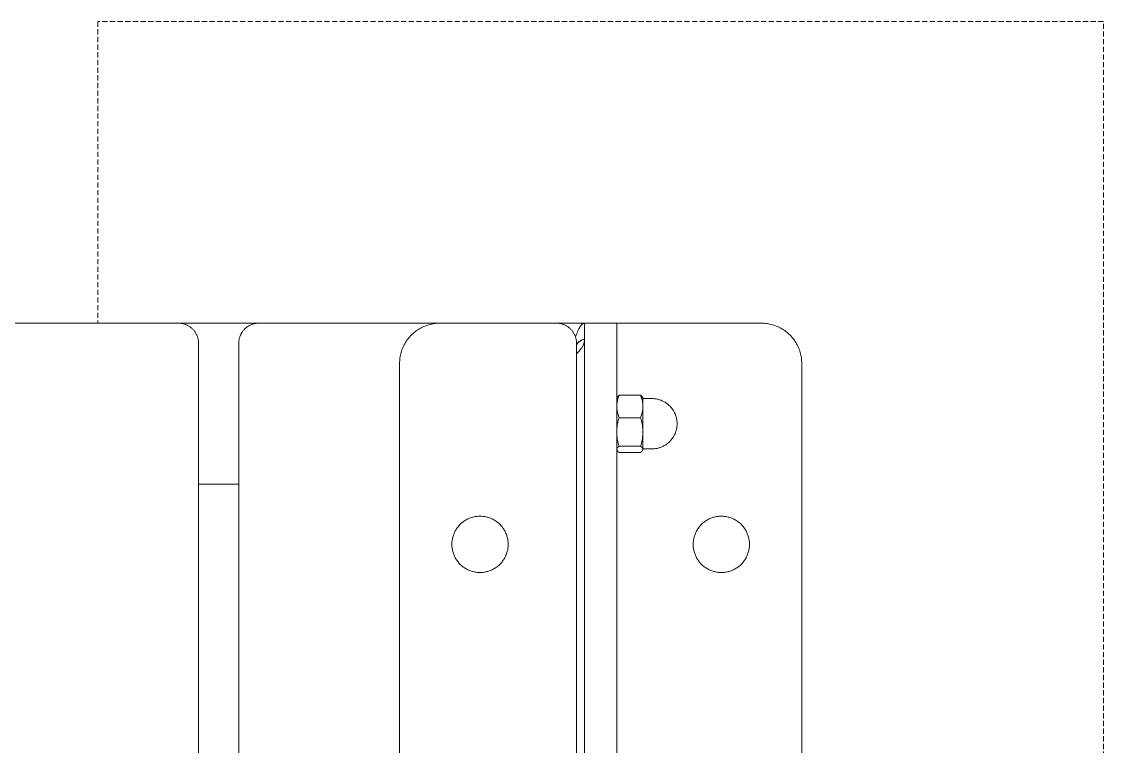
# Model space of a CAD drawing. Header units: millimetres. Extents: x -152 to 4236, y -557 to 2576.
# Drawn here: x 1801.3 to 2070.3, y 1186.8 to 1367 of the extents above; entities that cross this region are included whole.
import ezdxf

# ---------------------------------------------------------------- set-up
doc = ezdxf.new("R2010")
doc.units = ezdxf.units.MM
doc.linetypes.add('HIDDEN', pattern=[1.905, 1.27, -0.635])
doc.layers.add('ZANO_R', color=7, linetype='Continuous', lineweight=0)
doc.layers.add('ZANO_R_przerywana', color=7, linetype='HIDDEN', lineweight=0)

msp = doc.modelspace()

# ---------------------------------------------------------------- linework, layer by layer
at = {"layer": 'ZANO_R'}
for p, q in [((1766.3, 1291.99), (1840.3, 1291.99)), ((1840.48, 1291.99), (1840.3, 1291.99)), ((1860.19, 1291.99), (1840.42, 1291.99)), ((1840.65, 1291.98), (1840.48, 1291.99)), ((1840.82, 1291.97), (1840.65, 1291.98)), ((1840.99, 1291.95), (1840.82, 1291.97)), ((1841.15, 1291.92), (1840.99, 1291.95)), ((1841.32, 1291.89), (1841.15, 1291.92)), ((1841.49, 1291.85), (1841.32, 1291.89)), ((1841.65, 1291.81), (1841.49, 1291.85)), ((1841.82, 1291.76), (1841.65, 1291.81)), ((1841.98, 1291.7), (1841.82, 1291.76)), ((1842.14, 1291.64), (1841.98, 1291.7)), ((1842.3, 1291.58), (1842.14, 1291.64)), ((1842.45, 1291.51), (1842.3, 1291.58)), ((1842.6, 1291.43), (1842.45, 1291.51)), ((1842.75, 1291.35), (1842.6, 1291.43)), ((1842.9, 1291.26), (1842.75, 1291.35)), ((1843.05, 1291.17), (1842.9, 1291.26)), ((1843.19, 1291.08), (1843.05, 1291.17)), ((1857.42, 1291.08), (1857.56, 1291.17)), ((1857.56, 1291.17), (1857.71, 1291.26)), ((1857.71, 1291.26), (1857.85, 1291.35)), ((1857.85, 1291.35), (1858, 1291.43)), ((1858, 1291.43), (1858.16, 1291.51)), ((1858.16, 1291.51), (1858.31, 1291.58)), ((1858.31, 1291.58), (1858.47, 1291.64)), ((1858.47, 1291.64), (1858.63, 1291.7)), ((1858.63, 1291.7), (1858.79, 1291.76)), ((1858.79, 1291.76), (1858.96, 1291.81)), ((1858.96, 1291.81), (1859.12, 1291.85)), ((1859.12, 1291.85), (1859.29, 1291.89)), ((1859.29, 1291.89), (1859.45, 1291.92)), ((1859.45, 1291.92), (1859.62, 1291.95)), ((1859.62, 1291.95), (1859.79, 1291.97)), ((1859.79, 1291.97), (1859.96, 1291.98)), ((1859.96, 1291.98), (1860.13, 1291.99)), ((1860.13, 1291.99), (1860.3, 1291.99)), ((1860.3, 1291.99), (1934.3, 1291.99)), ((1901.01, 1291.02), (1901.32, 1291.16)), ((1901.32, 1291.16), (1901.64, 1291.29)), ((1901.64, 1291.29), (1901.96, 1291.41)), ((1901.96, 1291.41), (1902.28, 1291.52)), ((1902.28, 1291.52), (1902.61, 1291.62)), ((1902.61, 1291.62), (1902.94, 1291.71)), ((1902.94, 1291.71), (1903.27, 1291.78)), ((1903.27, 1291.78), (1903.61, 1291.85)), ((1903.61, 1291.85), (1903.94, 1291.9)), ((1903.94, 1291.9), (1904.28, 1291.94)), ((1904.28, 1291.94), (1904.62, 1291.97)), ((1904.62, 1291.97), (1904.96, 1291.99)), ((1904.96, 1291.99), (1905.3, 1291.99)), ((1934.48, 1291.99), (1934.3, 1291.99)), ((1941.3, 1291.99), (1934.42, 1291.99)), ((1934.65, 1291.98), (1934.48, 1291.99)), ((1934.82, 1291.97), (1934.65, 1291.98)), ((1934.99, 1291.95), (1934.82, 1291.97)), ((1935.15, 1291.92), (1934.99, 1291.95)), ((1935.32, 1291.89), (1935.15, 1291.92)), ((1935.49, 1291.85), (1935.32, 1291.89)), ((1935.65, 1291.81), (1935.49, 1291.85)), ((1935.82, 1291.76), (1935.65, 1291.81)), ((1935.98, 1291.7), (1935.82, 1291.76)), ((1936.14, 1291.64), (1935.98, 1291.7)), ((1936.3, 1291.58), (1936.14, 1291.64)), ((1936.45, 1291.51), (1936.3, 1291.58)), ((1936.6, 1291.43), (1936.45, 1291.51)), ((1936.75, 1291.35), (1936.6, 1291.43)), ((1936.9, 1291.26), (1936.75, 1291.35)), ((1937.05, 1291.17), (1936.9, 1291.26)), ((1937.19, 1291.08), (1937.05, 1291.17)), ((1940.15, 1291.05), (1940.22, 1291.16)), ((1940.22, 1291.16), (1940.29, 1291.26)), ((1940.29, 1291.26), (1940.35, 1291.35)), ((1940.35, 1291.35), (1940.42, 1291.44)), ((1940.42, 1291.44), (1940.46, 1291.48)), ((1940.46, 1291.48), (1940.49, 1291.52)), ((1940.49, 1291.52), (1940.53, 1291.56)), ((1940.53, 1291.56), (1940.56, 1291.59)), ((1940.56, 1291.59), (1940.59, 1291.63)), ((1940.59, 1291.63), (1940.62, 1291.66)), ((1940.62, 1291.66), (1940.66, 1291.69)), ((1940.66, 1291.69), (1940.69, 1291.72)), ((1940.69, 1291.72), (1940.73, 1291.75)), ((1940.73, 1291.75), (1940.76, 1291.78)), ((1940.76, 1291.78), (1940.8, 1291.81)), ((1940.8, 1291.81), (1940.83, 1291.83)), ((1940.83, 1291.83), (1940.86, 1291.85)), ((1940.86, 1291.85), (1940.89, 1291.87)), ((1940.89, 1291.87), (1940.91, 1291.88)), ((1940.91, 1291.88), (1940.93, 1291.89)), ((1940.93, 1291.89), (1940.95, 1291.9)), ((1940.95, 1291.9), (1940.96, 1291.91)), ((1940.96, 1291.91), (1940.98, 1291.92)), ((1940.98, 1291.92), (1941, 1291.92)), ((1941, 1291.92), (1941.02, 1291.93)), ((1941.02, 1291.93), (1941.03, 1291.94)), ((1941.03, 1291.94), (1941.05, 1291.95)), ((1941.05, 1291.95), (1941.07, 1291.95)), ((1941.07, 1291.95), (1941.08, 1291.96)), ((1941.08, 1291.96), (1941.1, 1291.96)), ((1941.1, 1291.96), (1941.12, 1291.97)), ((1941.12, 1291.97), (1941.13, 1291.97)), ((1941.13, 1291.97), (1941.15, 1291.97)), ((1941.15, 1291.97), (1941.17, 1291.98)), ((1941.17, 1291.98), (1941.18, 1291.98)), ((1941.18, 1291.98), (1941.2, 1291.98)), ((1941.2, 1291.98), (1941.22, 1291.99)), ((1941.22, 1291.99), (1941.24, 1291.99)), ((1941.24, 1291.99), (1941.25, 1291.99)), ((1941.25, 1291.99), (1941.27, 1291.99)), ((1941.27, 1291.99), (1941.29, 1291.99)), ((1941.29, 1291.99), (1941.3, 1291.99)), ((1949.3, 1291.99), (1941.3, 1291.99)), ((1941.3, 1291.71), (1941.3, 1291.99)), ((1941.3, 1291.71), (1941.3, 1281.99)), ((1949.3, 1291.99), (1949.3, 1281.99)), ((1985.3, 1291.99), (1949.3, 1291.99)), ((1985.3, 1291.99), (1985.65, 1291.99)), ((1985.65, 1291.99), (1985.99, 1291.97)), ((1985.99, 1291.97), (1986.33, 1291.94)), ((1986.33, 1291.94), (1986.67, 1291.9)), ((1986.67, 1291.9), (1987, 1291.85)), ((1987, 1291.85), (1987.34, 1291.78)), ((1987.34, 1291.78), (1987.67, 1291.71)), ((1987.67, 1291.71), (1988, 1291.62)), ((1988, 1291.62), (1988.33, 1291.52)), ((1988.33, 1291.52), (1988.65, 1291.41)), ((1988.65, 1291.41), (1988.97, 1291.29)), ((1988.97, 1291.29), (1989.29, 1291.16)), ((1989.29, 1291.16), (1989.6, 1291.02)), ((1843.33, 1290.98), (1843.19, 1291.08)), ((1843.46, 1290.87), (1843.33, 1290.98)), ((1843.59, 1290.76), (1843.46, 1290.87)), ((1843.72, 1290.65), (1843.59, 1290.76)), ((1843.84, 1290.53), (1843.72, 1290.65)), ((1843.96, 1290.4), (1843.84, 1290.53)), ((1844.07, 1290.28), (1843.96, 1290.4)), ((1844.18, 1290.15), (1844.07, 1290.28)), ((1844.29, 1290.01), (1844.18, 1290.15)), ((1844.39, 1289.88), (1844.29, 1290.01)), ((1844.49, 1289.73), (1844.39, 1289.88)), ((1844.58, 1289.59), (1844.49, 1289.73)), ((1844.66, 1289.44), (1844.58, 1289.59)), ((1844.74, 1289.29), (1844.66, 1289.44)), ((1844.82, 1289.14), (1844.74, 1289.29)), ((1844.89, 1288.98), (1844.82, 1289.14)), ((1844.96, 1288.83), (1844.89, 1288.98)), ((1845.02, 1288.67), (1844.96, 1288.83)), ((1845.07, 1288.5), (1845.02, 1288.67)), ((1845.12, 1288.34), (1845.07, 1288.5)), ((1855.49, 1288.34), (1855.54, 1288.5)), ((1855.54, 1288.5), (1855.59, 1288.67)), ((1855.59, 1288.67), (1855.65, 1288.83)), ((1855.65, 1288.83), (1855.72, 1288.98)), ((1855.72, 1288.98), (1855.79, 1289.14)), ((1855.79, 1289.14), (1855.86, 1289.29)), ((1855.86, 1289.29), (1855.95, 1289.44)), ((1855.95, 1289.44), (1856.03, 1289.59)), ((1856.03, 1289.59), (1856.12, 1289.73)), ((1856.12, 1289.73), (1856.22, 1289.88)), ((1856.22, 1289.88), (1856.32, 1290.01)), ((1856.32, 1290.01), (1856.43, 1290.15)), ((1856.43, 1290.15), (1856.54, 1290.28)), ((1856.54, 1290.28), (1856.65, 1290.4)), ((1856.65, 1290.4), (1856.77, 1290.53)), ((1856.77, 1290.53), (1856.89, 1290.65)), ((1856.89, 1290.65), (1857.02, 1290.76)), ((1857.02, 1290.76), (1857.15, 1290.87)), ((1857.15, 1290.87), (1857.28, 1290.98)), ((1857.28, 1290.98), (1857.42, 1291.08)), ((1897.55, 1288.3), (1897.77, 1288.56)), ((1897.77, 1288.56), (1898, 1288.82)), ((1898, 1288.82), (1898.23, 1289.06)), ((1898.23, 1289.06), (1898.48, 1289.3)), ((1898.48, 1289.3), (1898.73, 1289.53)), ((1898.73, 1289.53), (1898.99, 1289.75)), ((1898.99, 1289.75), (1899.26, 1289.96)), ((1899.26, 1289.96), (1899.54, 1290.16)), ((1899.54, 1290.16), (1899.82, 1290.35)), ((1899.82, 1290.35), (1900.11, 1290.54)), ((1900.11, 1290.54), (1900.4, 1290.71)), ((1900.4, 1290.71), (1900.7, 1290.87)), ((1900.7, 1290.87), (1901.01, 1291.02)), ((1937.33, 1290.98), (1937.19, 1291.08)), ((1937.46, 1290.87), (1937.33, 1290.98)), ((1937.59, 1290.76), (1937.46, 1290.87)), ((1937.72, 1290.65), (1937.59, 1290.76)), ((1937.84, 1290.53), (1937.72, 1290.65)), ((1937.96, 1290.4), (1937.84, 1290.53)), ((1938.07, 1290.28), (1937.96, 1290.4)), ((1938.18, 1290.15), (1938.07, 1290.28)), ((1938.29, 1290.01), (1938.18, 1290.15)), ((1938.39, 1289.88), (1938.29, 1290.01)), ((1938.49, 1289.73), (1938.39, 1289.88)), ((1938.58, 1289.59), (1938.49, 1289.73)), ((1938.66, 1289.44), (1938.58, 1289.59)), ((1938.74, 1289.29), (1938.66, 1289.44)), ((1938.82, 1289.14), (1938.74, 1289.29)), ((1938.89, 1288.98), (1938.82, 1289.14)), ((1938.96, 1288.83), (1938.89, 1288.98)), ((1939.02, 1288.67), (1938.96, 1288.83)), ((1939.07, 1288.5), (1939.02, 1288.67)), ((1939.04, 1288.59), (1939.2, 1289.01)), ((1939.12, 1288.34), (1939.07, 1288.5)), ((1939.2, 1289.01), (1939.37, 1289.44)), ((1939.37, 1289.44), (1939.51, 1289.78)), ((1939.51, 1289.78), (1939.66, 1290.12)), ((1939.66, 1290.12), (1939.8, 1290.42)), ((1939.8, 1290.42), (1939.88, 1290.57)), ((1939.88, 1290.57), (1939.95, 1290.71)), ((1939.95, 1290.71), (1940.02, 1290.83)), ((1940.02, 1290.83), (1940.08, 1290.94)), ((1940.08, 1290.94), (1940.15, 1291.05)), ((1989.6, 1291.02), (1989.91, 1290.87)), ((1989.91, 1290.87), (1990.21, 1290.71)), ((1990.21, 1290.71), (1990.5, 1290.54)), ((1990.5, 1290.54), (1990.79, 1290.35)), ((1990.79, 1290.35), (1991.07, 1290.16)), ((1991.07, 1290.16), (1991.35, 1289.96)), ((1991.35, 1289.96), (1991.62, 1289.75)), ((1991.62, 1289.75), (1991.88, 1289.53)), ((1991.88, 1289.53), (1992.13, 1289.3)), ((1992.13, 1289.3), (1992.38, 1289.06)), ((1992.38, 1289.06), (1992.61, 1288.82)), ((1992.61, 1288.82), (1992.84, 1288.56)), ((1992.84, 1288.56), (1993.06, 1288.3)), ((1845.16, 1288.18), (1845.12, 1288.34)), ((1845.2, 1288.01), (1845.16, 1288.18)), ((1845.23, 1287.84), (1845.2, 1288.01)), ((1845.26, 1287.67), (1845.23, 1287.84)), ((1845.28, 1287.5), (1845.26, 1287.67)), ((1845.29, 1287.33), (1845.28, 1287.5)), ((1845.3, 1287.16), (1845.29, 1287.33)), ((1845.3, 1286.99), (1845.3, 1287.16)), ((1845.3, 1286.99), (1845.3, 846.99)), ((1855.3, 1286.99), (1855.31, 1287.16)), ((1855.3, 846.99), (1855.3, 1286.99)), ((1855.31, 1287.16), (1855.32, 1287.33)), ((1855.32, 1287.33), (1855.33, 1287.5)), ((1855.33, 1287.5), (1855.35, 1287.67)), ((1855.35, 1287.67), (1855.38, 1287.84)), ((1855.38, 1287.84), (1855.41, 1288.01)), ((1855.41, 1288.01), (1855.45, 1288.18)), ((1855.45, 1288.18), (1855.49, 1288.34)), ((1896, 1285.66), (1896.13, 1285.98)), ((1896.13, 1285.98), (1896.27, 1286.29)), ((1896.27, 1286.29), (1896.43, 1286.59)), ((1896.43, 1286.59), (1896.59, 1286.89)), ((1896.59, 1286.89), (1896.76, 1287.19)), ((1896.76, 1287.19), (1896.94, 1287.48)), ((1896.94, 1287.48), (1897.13, 1287.76)), ((1897.13, 1287.76), (1897.34, 1288.03)), ((1897.34, 1288.03), (1897.55, 1288.3)), ((1939.16, 1288.18), (1939.12, 1288.34)), ((1939.2, 1288.01), (1939.16, 1288.18)), ((1939.23, 1287.84), (1939.2, 1288.01)), ((1939.26, 1287.67), (1939.23, 1287.84)), ((1939.28, 1287.5), (1939.26, 1287.67)), ((1939.29, 1287.33), (1939.28, 1287.5)), ((1939.3, 1287.16), (1939.29, 1287.33)), ((1939.3, 1286.99), (1939.3, 1287.16)), ((1939.3, 1286.99), (1939.3, 846.99)), ((1939.36, 1286.79), (1939.3, 1286.71)), ((1939.42, 1286.87), (1939.36, 1286.79)), ((1939.49, 1286.95), (1939.42, 1286.87)), ((1939.55, 1287.03), (1939.49, 1286.95)), ((1939.62, 1287.11), (1939.55, 1287.03)), ((1939.69, 1287.18), (1939.62, 1287.11)), ((1939.77, 1287.25), (1939.69, 1287.18)), ((1939.84, 1287.32), (1939.77, 1287.25)), ((1939.92, 1287.38), (1939.84, 1287.32)), ((1940, 1287.44), (1939.92, 1287.38)), ((1940.08, 1287.5), (1940, 1287.44)), ((1940.17, 1287.56), (1940.08, 1287.5)), ((1940.26, 1287.61), (1940.17, 1287.56)), ((1940.34, 1287.66), (1940.26, 1287.61)), ((1940.43, 1287.71), (1940.34, 1287.66)), ((1940.53, 1287.76), (1940.43, 1287.71)), ((1940.6, 1285.88), (1940.5, 1285.75)), ((1940.62, 1287.8), (1940.53, 1287.76)), ((1940.68, 1286.02), (1940.6, 1285.88)), ((1940.71, 1287.84), (1940.62, 1287.8)), ((1940.77, 1286.16), (1940.68, 1286.02)), ((1940.81, 1287.87), (1940.71, 1287.84)), ((1940.84, 1286.3), (1940.77, 1286.16)), ((1940.91, 1287.9), (1940.81, 1287.87)), ((1940.92, 1286.44), (1940.84, 1286.3)), ((1941.01, 1287.93), (1940.91, 1287.9)), ((1940.98, 1286.59), (1940.92, 1286.44)), ((1941.05, 1286.74), (1940.98, 1286.59)), ((1941.1, 1287.95), (1941.01, 1287.93)), ((1941.11, 1286.89), (1941.05, 1286.74)), ((1941.2, 1287.97), (1941.1, 1287.95)), ((1941.16, 1287.04), (1941.11, 1286.89)), ((1941.19, 1287.14), (1941.16, 1287.04)), ((1941.21, 1287.23), (1941.19, 1287.14)), ((1941.3, 1287.99), (1941.2, 1287.97)), ((1941.23, 1287.33), (1941.21, 1287.23)), ((1941.25, 1287.42), (1941.23, 1287.33)), ((1941.27, 1287.52), (1941.25, 1287.42)), ((1941.28, 1287.61), (1941.27, 1287.52)), ((1941.29, 1287.71), (1941.28, 1287.61)), ((1941.3, 1287.8), (1941.29, 1287.71)), ((1941.3, 1287.99), (1941.3, 1287.9)), ((1941.3, 1287.9), (1941.3, 1287.8)), ((1993.06, 1288.3), (1993.27, 1288.03)), ((1993.27, 1288.03), (1993.47, 1287.76)), ((1993.47, 1287.76), (1993.67, 1287.48)), ((1993.67, 1287.48), (1993.85, 1287.19)), ((1993.85, 1287.19), (1994.02, 1286.89)), ((1994.02, 1286.89), (1994.18, 1286.59)), ((1994.18, 1286.59), (1994.34, 1286.29)), ((1994.34, 1286.29), (1994.48, 1285.98)), ((1994.48, 1285.98), (1994.61, 1285.66)), ((1895.36, 1283.01), (1895.4, 1283.35)), ((1895.4, 1283.35), (1895.45, 1283.69)), ((1895.45, 1283.69), (1895.51, 1284.03)), ((1895.51, 1284.03), (1895.59, 1284.36)), ((1895.59, 1284.36), (1895.68, 1284.69)), ((1895.68, 1284.69), (1895.77, 1285.02)), ((1895.77, 1285.02), (1895.88, 1285.34)), ((1895.88, 1285.34), (1896, 1285.66)), ((1939.55, 1284.64), (1939.3, 1284.4)), ((1939.79, 1284.89), (1939.55, 1284.64)), ((1940.02, 1285.14), (1939.79, 1284.89)), ((1940.16, 1285.3), (1940.02, 1285.14)), ((1940.28, 1285.46), (1940.16, 1285.3)), ((1940.41, 1285.62), (1940.28, 1285.46)), ((1940.5, 1285.75), (1940.41, 1285.62)), ((1994.61, 1285.66), (1994.73, 1285.34)), ((1994.73, 1285.34), (1994.84, 1285.02)), ((1994.84, 1285.02), (1994.93, 1284.69)), ((1994.93, 1284.69), (1995.02, 1284.36)), ((1995.02, 1284.36), (1995.1, 1284.03)), ((1995.1, 1284.03), (1995.16, 1283.69)), ((1995.16, 1283.69), (1995.21, 1283.35)), ((1995.21, 1283.35), (1995.25, 1283.01)), ((1895.3, 1281.99), (1895.31, 1282.33)), ((1895.3, 1281.99), (1895.3, 851.99)), ((1895.31, 1282.33), (1895.33, 1282.67)), ((1895.33, 1282.67), (1895.36, 1283.01)), ((1941.3, 851.99), (1941.3, 1281.99)), ((1949.3, 1281.99), (1949.3, 851.99)), ((1995.25, 1283.01), (1995.28, 1282.67)), ((1995.28, 1282.67), (1995.3, 1282.33)), ((1995.3, 1282.33), (1995.3, 1281.99)), ((1995.3, 851.99), (1995.3, 1281.99)), ((1949.3, 1273.49), (1949.38, 1273.63)), ((1949.37, 1272.18), (1949.41, 1272.43)), ((1949.38, 1273.63), (1949.88, 1274.11)), ((1949.41, 1272.43), (1949.45, 1272.68)), ((1949.45, 1272.68), (1949.5, 1272.92)), ((1949.5, 1272.92), (1949.57, 1273.16)), ((1949.57, 1273.16), (1949.63, 1273.4)), ((1949.63, 1273.4), (1949.71, 1273.64)), ((1949.71, 1273.64), (1949.79, 1273.88)), ((1949.79, 1273.88), (1949.88, 1274.11)), ((1949.88, 1274.11), (1955.22, 1274.11)), ((1955.22, 1274.11), (1955.32, 1273.87)), ((1955.73, 1273.63), (1955.22, 1274.11)), ((1955.32, 1273.87), (1955.41, 1273.62)), ((1955.41, 1273.62), (1955.49, 1273.37)), ((1955.49, 1273.37), (1955.56, 1273.12)), ((1955.56, 1273.12), (1955.62, 1272.86)), ((1955.62, 1272.86), (1955.67, 1272.61)), ((1955.67, 1272.61), (1955.72, 1272.35)), ((1955.72, 1272.35), (1955.75, 1272.09)), ((1955.73, 1273.63), (1955.8, 1273.49)), ((1955.8, 1271.4), (1955.8, 1273.49)), ((1955.81, 1273.35), (1955.81, 1273.35)), ((1955.81, 1273.35), (1955.81, 1273.35)), ((1955.81, 1273.35), (1955.81, 1273.34)), ((1955.81, 1273.34), (1955.81, 1273.34)), ((1955.81, 1273.34), (1955.81, 1273.33)), ((1955.81, 1273.33), (1955.81, 1273.33)), ((1955.81, 1273.33), (1955.81, 1273.33)), ((1955.81, 1273.33), (1955.81, 1273.32)), ((1955.81, 1273.32), (1955.81, 1273.32)), ((1955.81, 1273.32), (1955.82, 1273.31)), ((1955.82, 1273.31), (1955.82, 1273.31)), ((1955.82, 1273.31), (1955.82, 1273.31)), ((1955.82, 1273.31), (1955.82, 1273.3)), ((1955.82, 1273.3), (1955.82, 1273.3)), ((1955.82, 1273.3), (1955.82, 1273.3)), ((1955.82, 1273.3), (1955.83, 1273.29)), ((1955.83, 1273.29), (1955.83, 1273.29)), ((1955.83, 1273.29), (1955.83, 1273.29)), ((1955.83, 1273.29), (1955.83, 1273.28)), ((1955.83, 1273.28), (1955.84, 1273.28)), ((1955.84, 1273.28), (1955.84, 1273.28)), ((1955.84, 1273.28), (1955.84, 1273.27)), ((1955.84, 1273.27), (1955.85, 1273.27)), ((1955.85, 1273.27), (1955.85, 1273.27)), ((1955.85, 1273.27), (1955.85, 1273.27)), ((1955.85, 1273.27), (1955.86, 1273.26)), ((1955.86, 1273.26), (1955.86, 1273.26)), ((1955.86, 1273.26), (1955.86, 1273.26)), ((1955.86, 1273.26), (1955.87, 1273.26)), ((1955.87, 1273.26), (1955.87, 1273.26)), ((1955.87, 1273.26), (1955.87, 1273.25)), ((1955.87, 1273.25), (1955.88, 1273.25)), ((1955.88, 1273.25), (1955.88, 1273.25)), ((1955.88, 1273.25), (1955.88, 1273.25)), ((1955.88, 1273.25), (1955.89, 1273.25)), ((1955.89, 1273.25), (1955.89, 1273.25)), ((1955.89, 1273.25), (1955.9, 1273.25)), ((1955.9, 1273.25), (1955.9, 1273.24)), ((1955.9, 1273.24), (1955.9, 1273.24)), ((1955.9, 1273.24), (1955.91, 1273.24)), ((1955.91, 1273.24), (1955.91, 1273.24)), ((1955.91, 1273.24), (1955.92, 1273.24)), ((1955.92, 1273.24), (1958.05, 1273.24)), ((1955.92, 1273.24), (1955.92, 1273.24)), ((1955.92, 1273.24), (1955.92, 1273.24)), ((1958.05, 1273.24), (1958.27, 1273.24)), ((1958.27, 1273.24), (1958.48, 1273.23)), ((1958.48, 1273.23), (1958.69, 1273.21)), ((1958.69, 1273.21), (1958.91, 1273.18)), ((1958.91, 1273.18), (1959.12, 1273.15)), ((1959.12, 1273.15), (1959.33, 1273.11)), ((1959.33, 1273.11), (1959.53, 1273.06)), ((1959.53, 1273.06), (1959.74, 1273.01)), ((1959.74, 1273.01), (1959.95, 1272.95)), ((1959.95, 1272.95), (1960.15, 1272.88)), ((1960.15, 1272.88), (1960.35, 1272.81)), ((1960.35, 1272.81), (1960.54, 1272.72)), ((1960.54, 1272.72), (1960.74, 1272.64)), ((1960.74, 1272.64), (1960.93, 1272.54)), ((1960.93, 1272.54), (1961.12, 1272.44)), ((1961.12, 1272.44), (1961.3, 1272.33)), ((1961.3, 1272.33), (1961.48, 1272.22)), ((1949.31, 1271.43), (1949.32, 1271.68)), ((1949.32, 1270.93), (1949.31, 1271.18)), ((1949.32, 1271.68), (1949.34, 1271.93)), ((1949.34, 1270.68), (1949.32, 1270.93)), ((1949.34, 1271.93), (1949.37, 1272.18)), ((1949.37, 1270.43), (1949.34, 1270.68)), ((1949.41, 1270.18), (1949.37, 1270.43)), ((1949.45, 1269.93), (1949.41, 1270.18)), ((1949.5, 1269.69), (1949.45, 1269.93)), ((1949.57, 1269.44), (1949.5, 1269.69)), ((1955.62, 1269.73), (1955.55, 1269.48)), ((1955.67, 1269.99), (1955.62, 1269.73)), ((1955.71, 1270.25), (1955.67, 1269.99)), ((1955.75, 1270.5), (1955.71, 1270.25)), ((1955.75, 1272.09), (1955.78, 1271.83)), ((1955.78, 1270.76), (1955.75, 1270.5)), ((1955.78, 1271.83), (1955.8, 1271.57)), ((1955.79, 1271.02), (1955.78, 1270.76)), ((1955.8, 1271.28), (1955.79, 1271.02)), ((1955.8, 1271.57), (1955.8, 1271.3)), ((1955.8, 1271.28), (1955.8, 1271.3)), ((1955.8, 1265.06), (1955.8, 1271.24)), ((1961.48, 1272.22), (1961.66, 1272.1)), ((1961.66, 1272.1), (1961.83, 1271.97)), ((1961.83, 1271.97), (1962, 1271.84)), ((1962, 1271.84), (1962.16, 1271.7)), ((1962.16, 1271.7), (1962.32, 1271.56)), ((1962.32, 1271.56), (1962.47, 1271.41)), ((1962.47, 1271.41), (1962.62, 1271.26)), ((1962.62, 1271.26), (1962.77, 1271.1)), ((1962.77, 1271.1), (1962.9, 1270.94)), ((1962.9, 1270.94), (1963.03, 1270.77)), ((1963.03, 1270.77), (1963.16, 1270.6)), ((1963.16, 1270.6), (1963.28, 1270.42)), ((1963.28, 1270.42), (1963.39, 1270.24)), ((1963.39, 1270.24), (1963.5, 1270.06)), ((1963.5, 1270.06), (1963.6, 1269.87)), ((1963.6, 1269.87), (1963.7, 1269.68)), ((1963.7, 1269.68), (1963.79, 1269.48)), ((1949.44, 1266.61), (1949.51, 1266.99)), ((1949.51, 1266.99), (1949.58, 1267.37)), ((1949.63, 1269.2), (1949.57, 1269.44)), ((1949.58, 1267.37), (1949.67, 1267.75)), ((1949.71, 1268.96), (1949.63, 1269.2)), ((1949.67, 1267.75), (1949.77, 1268.12)), ((1949.79, 1268.73), (1949.71, 1268.96)), ((1949.77, 1268.12), (1949.88, 1268.49)), ((1949.88, 1268.49), (1949.79, 1268.73)), ((1955.22, 1268.49), (1949.88, 1268.49)), ((1955.32, 1268.74), (1955.22, 1268.49)), ((1955.22, 1268.49), (1955.34, 1268.11)), ((1955.41, 1268.98), (1955.32, 1268.74)), ((1955.34, 1268.11), (1955.44, 1267.72)), ((1955.48, 1269.23), (1955.41, 1268.98)), ((1955.44, 1267.72), (1955.54, 1267.33)), ((1955.55, 1269.48), (1955.48, 1269.23)), ((1955.54, 1267.33), (1955.61, 1266.93)), ((1955.61, 1266.93), (1955.68, 1266.54)), ((1963.79, 1269.48), (1963.87, 1269.28)), ((1963.87, 1269.28), (1963.94, 1269.08)), ((1963.94, 1269.08), (1964.01, 1268.88)), ((1964.01, 1268.88), (1964.07, 1268.68)), ((1964.07, 1268.68), (1964.13, 1268.47)), ((1964.13, 1268.47), (1964.17, 1268.26)), ((1964.17, 1268.26), (1964.21, 1268.05)), ((1964.21, 1268.05), (1964.25, 1267.84)), ((1964.25, 1267.84), (1964.27, 1267.63)), ((1964.27, 1267.63), (1964.29, 1267.42)), ((1964.29, 1267.42), (1964.3, 1267.21)), ((1964.3, 1267.21), (1964.3, 1266.99)), ((1964.3, 1266.99), (1964.3, 1266.78)), ((1949.31, 1265.06), (1949.32, 1265.45)), ((1949.32, 1264.42), (1949.31, 1264.8)), ((1949.32, 1265.45), (1949.35, 1265.83)), ((1949.35, 1264.03), (1949.32, 1264.42)), ((1949.35, 1265.83), (1949.39, 1266.22)), ((1949.39, 1266.22), (1949.44, 1266.61)), ((1955.68, 1266.54), (1955.73, 1266.14)), ((1955.73, 1266.14), (1955.77, 1265.74)), ((1955.77, 1265.74), (1955.79, 1265.34)), ((1955.79, 1264.53), (1955.77, 1264.13)), ((1955.79, 1265.34), (1955.8, 1264.93)), ((1955.8, 1264.93), (1955.79, 1264.53)), ((1955.8, 1260.65), (1955.8, 1264.85)), ((1963.7, 1264.31), (1963.6, 1264.12)), ((1963.79, 1264.5), (1963.7, 1264.31)), ((1963.87, 1264.7), (1963.79, 1264.5)), ((1963.94, 1264.9), (1963.87, 1264.7)), ((1964.01, 1265.1), (1963.94, 1264.9)), ((1964.07, 1265.31), (1964.01, 1265.1)), ((1964.13, 1265.51), (1964.07, 1265.31)), ((1964.17, 1265.72), (1964.13, 1265.51)), ((1964.21, 1265.93), (1964.17, 1265.72)), ((1964.25, 1266.14), (1964.21, 1265.93)), ((1964.27, 1266.35), (1964.25, 1266.14)), ((1964.29, 1266.57), (1964.27, 1266.35)), ((1964.3, 1266.78), (1964.29, 1266.57)), ((1949.39, 1263.64), (1949.35, 1264.03)), ((1949.44, 1263.26), (1949.39, 1263.64)), ((1949.51, 1262.88), (1949.44, 1263.26)), ((1949.58, 1262.5), (1949.51, 1262.88)), ((1949.67, 1262.12), (1949.58, 1262.5)), ((1949.77, 1261.75), (1949.67, 1262.12)), ((1949.88, 1261.37), (1949.77, 1261.75)), ((1955.34, 1261.76), (1955.22, 1261.37)), ((1955.44, 1262.15), (1955.34, 1261.76)), ((1955.54, 1262.54), (1955.44, 1262.15)), ((1955.61, 1262.93), (1955.54, 1262.54)), ((1955.68, 1263.33), (1955.61, 1262.93)), ((1955.73, 1263.73), (1955.68, 1263.33)), ((1955.77, 1264.13), (1955.73, 1263.73)), ((1961.3, 1261.65), (1961.12, 1261.54)), ((1961.48, 1261.77), (1961.3, 1261.65)), ((1961.66, 1261.89), (1961.48, 1261.77)), ((1961.83, 1262.01), (1961.66, 1261.89)), ((1962, 1262.14), (1961.83, 1262.01)), ((1962.16, 1262.28), (1962, 1262.14)), ((1962.32, 1262.42), (1962.16, 1262.28)), ((1962.47, 1262.57), (1962.32, 1262.42)), ((1962.62, 1262.73), (1962.47, 1262.57)), ((1962.77, 1262.88), (1962.62, 1262.73)), ((1962.9, 1263.05), (1962.77, 1262.88)), ((1963.03, 1263.22), (1962.9, 1263.05)), ((1963.16, 1263.39), (1963.03, 1263.22)), ((1963.28, 1263.56), (1963.16, 1263.39)), ((1963.39, 1263.74), (1963.28, 1263.56)), ((1963.5, 1263.93), (1963.39, 1263.74)), ((1963.6, 1264.12), (1963.5, 1263.93)), ((1949.3, 1260.62), (1949.31, 1260.66)), ((1949.31, 1260.59), (1949.3, 1260.62)), ((1949.37, 1260.39), (1949.3, 1260.49)), ((1949.31, 1260.66), (1949.32, 1260.69)), ((1949.32, 1260.55), (1949.31, 1260.59)), ((1949.32, 1260.69), (1949.33, 1260.73)), ((1949.33, 1260.52), (1949.32, 1260.55)), ((1949.33, 1260.73), (1949.34, 1260.76)), ((1949.34, 1260.48), (1949.33, 1260.52)), ((1949.34, 1260.76), (1949.36, 1260.8)), ((1949.36, 1260.45), (1949.34, 1260.48)), ((1949.36, 1260.8), (1949.37, 1260.83)), ((1949.37, 1260.42), (1949.36, 1260.45)), ((1949.37, 1260.83), (1949.38, 1260.87)), ((1949.38, 1260.38), (1949.37, 1260.42)), ((1949.38, 1260.87), (1949.4, 1260.9)), ((1949.4, 1260.35), (1949.38, 1260.38)), ((1949.4, 1260.9), (1949.42, 1260.93)), ((1949.42, 1260.32), (1949.4, 1260.35)), ((1949.42, 1260.93), (1949.43, 1260.96)), ((1949.43, 1260.29), (1949.42, 1260.32)), ((1949.43, 1260.96), (1949.45, 1260.99)), ((1949.45, 1260.25), (1949.43, 1260.29)), ((1949.45, 1260.99), (1949.47, 1261.02)), ((1949.47, 1260.22), (1949.45, 1260.25)), ((1949.47, 1261.02), (1949.5, 1261.05)), ((1949.5, 1260.19), (1949.47, 1260.22)), ((1949.5, 1261.05), (1949.52, 1261.08)), ((1949.52, 1260.17), (1949.5, 1260.19)), ((1949.52, 1261.08), (1949.54, 1261.11)), ((1949.54, 1260.14), (1949.52, 1260.17)), ((1949.54, 1261.11), (1949.57, 1261.14)), ((1949.57, 1260.11), (1949.54, 1260.14)), ((1949.57, 1261.14), (1949.59, 1261.16)), ((1949.59, 1260.08), (1949.57, 1260.11)), ((1949.59, 1261.16), (1949.62, 1261.19)), ((1949.62, 1260.06), (1949.59, 1260.08)), ((1949.62, 1261.19), (1949.64, 1261.21)), ((1949.64, 1260.03), (1949.62, 1260.06)), ((1949.64, 1261.21), (1949.67, 1261.24)), ((1949.67, 1260.01), (1949.64, 1260.03)), ((1949.67, 1261.24), (1949.7, 1261.26)), ((1949.7, 1259.99), (1949.67, 1260.01)), ((1949.7, 1261.26), (1949.73, 1261.28)), ((1949.73, 1259.97), (1949.7, 1259.99)), ((1949.73, 1261.28), (1949.76, 1261.3)), ((1949.76, 1259.94), (1949.73, 1259.97)), ((1949.76, 1261.3), (1949.79, 1261.32)), ((1949.79, 1259.93), (1949.76, 1259.94)), ((1949.79, 1261.32), (1949.82, 1261.34)), ((1949.82, 1259.91), (1949.79, 1259.93)), ((1949.82, 1261.34), (1949.85, 1261.36)), ((1949.85, 1259.89), (1949.82, 1259.91)), ((1949.85, 1261.36), (1949.88, 1261.37)), ((1949.88, 1259.87), (1949.85, 1259.89)), ((1949.88, 1261.37), (1955.22, 1261.37)), ((1949.88, 1259.87), (1955.22, 1259.87)), ((1955.22, 1261.37), (1955.26, 1261.36)), ((1955.26, 1259.89), (1955.22, 1259.87)), ((1955.26, 1261.36), (1955.29, 1261.34)), ((1955.29, 1259.91), (1955.26, 1259.89)), ((1955.29, 1261.34), (1955.32, 1261.32)), ((1955.32, 1259.93), (1955.29, 1259.91)), ((1955.32, 1261.32), (1955.35, 1261.3)), ((1955.35, 1259.94), (1955.32, 1259.93)), ((1955.35, 1261.3), (1955.38, 1261.28)), ((1955.38, 1259.97), (1955.35, 1259.94)), ((1955.38, 1261.28), (1955.41, 1261.26)), ((1955.41, 1259.99), (1955.38, 1259.97)), ((1955.41, 1261.26), (1955.44, 1261.24)), ((1955.44, 1260.01), (1955.41, 1259.99)), ((1955.44, 1261.24), (1955.47, 1261.21)), ((1955.47, 1260.03), (1955.44, 1260.01)), ((1955.47, 1261.21), (1955.49, 1261.19)), ((1955.49, 1260.06), (1955.47, 1260.03)), ((1955.49, 1261.19), (1955.52, 1261.16)), ((1955.52, 1260.08), (1955.49, 1260.06)), ((1955.52, 1261.16), (1955.54, 1261.14)), ((1955.54, 1260.11), (1955.52, 1260.08)), ((1955.54, 1261.14), (1955.57, 1261.11)), ((1955.57, 1260.14), (1955.54, 1260.11)), ((1955.57, 1261.11), (1955.59, 1261.08)), ((1955.59, 1260.17), (1955.57, 1260.14)), ((1955.59, 1261.08), (1955.61, 1261.05)), ((1955.61, 1260.19), (1955.59, 1260.17)), ((1955.61, 1261.05), (1955.63, 1261.02)), ((1955.63, 1260.22), (1955.61, 1260.19)), ((1955.63, 1261.02), (1955.65, 1260.99)), ((1955.65, 1260.25), (1955.63, 1260.22)), ((1955.65, 1260.99), (1955.67, 1260.96)), ((1955.67, 1260.29), (1955.65, 1260.25)), ((1955.67, 1260.96), (1955.69, 1260.93)), ((1955.69, 1260.32), (1955.67, 1260.29)), ((1955.69, 1260.93), (1955.71, 1260.9)), ((1955.71, 1260.35), (1955.69, 1260.32)), ((1955.71, 1260.9), (1955.72, 1260.87)), ((1955.73, 1260.38), (1955.71, 1260.35)), ((1955.72, 1260.87), (1955.74, 1260.83)), ((1955.74, 1260.42), (1955.73, 1260.38)), ((1955.74, 1260.83), (1955.75, 1260.8)), ((1955.8, 1260.49), (1955.74, 1260.39)), ((1955.75, 1260.45), (1955.74, 1260.42)), ((1955.75, 1260.8), (1955.77, 1260.76)), ((1955.77, 1260.48), (1955.75, 1260.45)), ((1955.77, 1260.76), (1955.78, 1260.73)), ((1955.78, 1260.52), (1955.77, 1260.48)), ((1955.78, 1260.73), (1955.79, 1260.7)), ((1955.79, 1260.55), (1955.78, 1260.52)), ((1955.79, 1260.7), (1955.8, 1260.66)), ((1955.8, 1260.59), (1955.79, 1260.55)), ((1955.8, 1260.66), (1955.8, 1260.62)), ((1955.8, 1260.62), (1955.8, 1260.59)), ((1955.8, 1260.51), (1955.8, 1260.61)), ((1955.8, 1260.5), (1955.8, 1260.51)), ((1955.8, 1260.49), (1955.8, 1260.5)), ((1955.8, 1260.49), (1955.8, 1260.49)), ((1955.8, 1260.49), (1955.8, 1260.49)), ((1955.8, 1260.49), (1955.8, 1260.49)), ((1955.8, 1260.49), (1955.8, 1260.49)), ((1955.8, 1260.49), (1955.8, 1260.49)), ((1955.8, 1260.49), (1955.8, 1260.49)), ((1955.82, 1260.67), (1955.81, 1260.67)), ((1955.81, 1260.67), (1955.81, 1260.66)), ((1955.81, 1260.66), (1955.81, 1260.66)), ((1955.81, 1260.66), (1955.81, 1260.66)), ((1955.81, 1260.66), (1955.81, 1260.65)), ((1955.81, 1260.65), (1955.81, 1260.65)), ((1955.81, 1260.65), (1955.81, 1260.64)), ((1955.81, 1260.64), (1955.81, 1260.64)), ((1955.83, 1260.69), (1955.82, 1260.69)), ((1955.82, 1260.69), (1955.82, 1260.68)), ((1955.82, 1260.68), (1955.82, 1260.68)), ((1955.82, 1260.68), (1955.82, 1260.68)), ((1955.82, 1260.68), (1955.82, 1260.67)), ((1955.84, 1260.7), (1955.83, 1260.7)), ((1955.83, 1260.7), (1955.83, 1260.7)), ((1955.83, 1260.7), (1955.83, 1260.69)), ((1955.83, 1260.69), (1955.83, 1260.69)), ((1955.85, 1260.71), (1955.84, 1260.71)), ((1955.84, 1260.71), (1955.84, 1260.71)), ((1955.84, 1260.71), (1955.84, 1260.71)), ((1955.84, 1260.71), (1955.84, 1260.7)), ((1955.86, 1260.72), (1955.85, 1260.72)), ((1955.85, 1260.72), (1955.85, 1260.72)), ((1955.85, 1260.72), (1955.85, 1260.71)), ((1955.87, 1260.73), (1955.86, 1260.72)), ((1955.86, 1260.72), (1955.86, 1260.72)), ((1955.88, 1260.73), (1955.87, 1260.73)), ((1955.87, 1260.73), (1955.87, 1260.73)), ((1955.87, 1260.73), (1955.87, 1260.73)), ((1955.89, 1260.74), (1955.88, 1260.73)), ((1955.88, 1260.73), (1955.88, 1260.73)), ((1955.88, 1260.73), (1955.88, 1260.73)), ((1955.9, 1260.74), (1955.89, 1260.74)), ((1955.89, 1260.74), (1955.89, 1260.74)), ((1955.91, 1260.74), (1955.9, 1260.74)), ((1955.9, 1260.74), (1955.9, 1260.74)), ((1955.9, 1260.74), (1955.9, 1260.74)), ((1955.92, 1260.74), (1955.91, 1260.74)), ((1955.91, 1260.74), (1955.91, 1260.74)), ((1955.92, 1260.74), (1955.92, 1260.74)), ((1955.92, 1260.74), (1955.92, 1260.74)), ((1958.05, 1260.74), (1955.92, 1260.74)), ((1958.27, 1260.75), (1958.05, 1260.74)), ((1958.48, 1260.76), (1958.27, 1260.75)), ((1958.69, 1260.77), (1958.48, 1260.76)), ((1958.91, 1260.8), (1958.69, 1260.77)), ((1959.12, 1260.83), (1958.91, 1260.8)), ((1959.33, 1260.87), (1959.12, 1260.83)), ((1959.53, 1260.92), (1959.33, 1260.87)), ((1959.74, 1260.97), (1959.53, 1260.92)), ((1959.95, 1261.03), (1959.74, 1260.97)), ((1960.15, 1261.1), (1959.95, 1261.03)), ((1960.35, 1261.18), (1960.15, 1261.1)), ((1960.54, 1261.26), (1960.35, 1261.18)), ((1960.74, 1261.35), (1960.54, 1261.26)), ((1960.93, 1261.44), (1960.74, 1261.35)), ((1961.12, 1261.54), (1960.93, 1261.44)), ((1845.3, 1251.99), (1855.3, 1251.99)), ((1911.23, 1242.68), (1911.43, 1242.82)), ((1911.43, 1242.82), (1911.63, 1242.95)), ((1911.63, 1242.95), (1911.84, 1243.07)), ((1911.84, 1243.07), (1912.05, 1243.19)), ((1912.05, 1243.19), (1912.27, 1243.3)), ((1912.27, 1243.3), (1912.49, 1243.4)), ((1912.49, 1243.4), (1912.71, 1243.49)), ((1912.71, 1243.49), (1912.94, 1243.58)), ((1912.94, 1243.58), (1913.16, 1243.66)), ((1913.16, 1243.66), (1913.4, 1243.73)), ((1913.4, 1243.73), (1913.63, 1243.79)), ((1913.63, 1243.79), (1913.86, 1243.84)), ((1913.86, 1243.84), (1914.1, 1243.89)), ((1914.1, 1243.89), (1914.34, 1243.93)), ((1914.34, 1243.93), (1914.58, 1243.95)), ((1914.58, 1243.95), (1914.82, 1243.98)), ((1914.82, 1243.98), (1915.06, 1243.99)), ((1915.06, 1243.99), (1915.3, 1243.99)), ((1915.55, 1243.99), (1915.3, 1243.99)), ((1915.79, 1243.98), (1915.55, 1243.99)), ((1916.03, 1243.95), (1915.79, 1243.98)), ((1916.27, 1243.93), (1916.03, 1243.95)), ((1916.51, 1243.89), (1916.27, 1243.93)), ((1916.74, 1243.84), (1916.51, 1243.89)), ((1916.98, 1243.79), (1916.74, 1243.84)), ((1917.21, 1243.73), (1916.98, 1243.79)), ((1917.44, 1243.66), (1917.21, 1243.73)), ((1917.67, 1243.58), (1917.44, 1243.66)), ((1917.9, 1243.49), (1917.67, 1243.58)), ((1918.12, 1243.4), (1917.9, 1243.49)), ((1918.34, 1243.3), (1918.12, 1243.4)), ((1918.56, 1243.19), (1918.34, 1243.3)), ((1918.77, 1243.07), (1918.56, 1243.19)), ((1918.98, 1242.95), (1918.77, 1243.07)), ((1919.18, 1242.82), (1918.98, 1242.95)), ((1919.38, 1242.68), (1919.18, 1242.82)), ((1971.23, 1242.68), (1971.43, 1242.82)), ((1971.43, 1242.82), (1971.63, 1242.95)), ((1971.63, 1242.95), (1971.84, 1243.07)), ((1971.84, 1243.07), (1972.05, 1243.19)), ((1972.05, 1243.19), (1972.27, 1243.3)), ((1972.27, 1243.3), (1972.49, 1243.4)), ((1972.49, 1243.4), (1972.71, 1243.49)), ((1972.71, 1243.49), (1972.94, 1243.58)), ((1972.94, 1243.58), (1973.16, 1243.66)), ((1973.16, 1243.66), (1973.4, 1243.73)), ((1973.4, 1243.73), (1973.63, 1243.79)), ((1973.63, 1243.79), (1973.86, 1243.84)), ((1973.86, 1243.84), (1974.1, 1243.89)), ((1974.1, 1243.89), (1974.34, 1243.93)), ((1974.34, 1243.93), (1974.58, 1243.95)), ((1974.58, 1243.95), (1974.82, 1243.98)), ((1974.82, 1243.98), (1975.06, 1243.99)), ((1975.06, 1243.99), (1975.3, 1243.99)), ((1975.3, 1243.99), (1975.55, 1243.99)), ((1975.55, 1243.99), (1975.79, 1243.98)), ((1975.79, 1243.98), (1976.03, 1243.95)), ((1976.03, 1243.95), (1976.27, 1243.93)), ((1976.27, 1243.93), (1976.51, 1243.89)), ((1976.51, 1243.89), (1976.74, 1243.84)), ((1976.74, 1243.84), (1976.98, 1243.79)), ((1976.98, 1243.79), (1977.21, 1243.73)), ((1977.21, 1243.73), (1977.44, 1243.66)), ((1977.44, 1243.66), (1977.67, 1243.58)), ((1977.67, 1243.58), (1977.9, 1243.49)), ((1977.9, 1243.49), (1978.12, 1243.4)), ((1978.12, 1243.4), (1978.34, 1243.3)), ((1978.34, 1243.3), (1978.56, 1243.19)), ((1978.56, 1243.19), (1978.77, 1243.07)), ((1978.77, 1243.07), (1978.98, 1242.95)), ((1978.98, 1242.95), (1979.18, 1242.82)), ((1979.18, 1242.82), (1979.38, 1242.68)), ((1908.95, 1239.92), (1909.05, 1240.14)), ((1909.05, 1240.14), (1909.16, 1240.35)), ((1909.16, 1240.35), (1909.28, 1240.56)), ((1909.28, 1240.56), (1909.41, 1240.77)), ((1909.41, 1240.77), (1909.54, 1240.97)), ((1909.54, 1240.97), (1909.68, 1241.16)), ((1909.68, 1241.16), (1909.83, 1241.36)), ((1909.83, 1241.36), (1909.99, 1241.54)), ((1909.99, 1241.54), (1910.15, 1241.72)), ((1910.15, 1241.72), (1910.31, 1241.9)), ((1910.31, 1241.9), (1910.48, 1242.07)), ((1910.48, 1242.07), (1910.66, 1242.23)), ((1910.66, 1242.23), (1910.85, 1242.39)), ((1910.85, 1242.39), (1911.04, 1242.54)), ((1911.04, 1242.54), (1911.23, 1242.68)), ((1919.57, 1242.54), (1919.38, 1242.68)), ((1919.76, 1242.39), (1919.57, 1242.54)), ((1919.95, 1242.23), (1919.76, 1242.39)), ((1920.12, 1242.07), (1919.95, 1242.23)), ((1920.3, 1241.9), (1920.12, 1242.07)), ((1920.46, 1241.72), (1920.3, 1241.9)), ((1920.62, 1241.54), (1920.46, 1241.72)), ((1920.78, 1241.36), (1920.62, 1241.54)), ((1920.92, 1241.16), (1920.78, 1241.36)), ((1921.07, 1240.97), (1920.92, 1241.16)), ((1921.2, 1240.77), (1921.07, 1240.97)), ((1921.33, 1240.56), (1921.2, 1240.77)), ((1921.45, 1240.35), (1921.33, 1240.56)), ((1921.56, 1240.14), (1921.45, 1240.35)), ((1921.66, 1239.92), (1921.56, 1240.14)), ((1968.95, 1239.92), (1969.05, 1240.14)), ((1969.05, 1240.14), (1969.16, 1240.35)), ((1969.16, 1240.35), (1969.28, 1240.56)), ((1969.28, 1240.56), (1969.41, 1240.77)), ((1969.41, 1240.77), (1969.54, 1240.97)), ((1969.54, 1240.97), (1969.68, 1241.16)), ((1969.68, 1241.16), (1969.83, 1241.36)), ((1969.83, 1241.36), (1969.99, 1241.54)), ((1969.99, 1241.54), (1970.15, 1241.72)), ((1970.15, 1241.72), (1970.31, 1241.9)), ((1970.31, 1241.9), (1970.48, 1242.07)), ((1970.48, 1242.07), (1970.66, 1242.23)), ((1970.66, 1242.23), (1970.85, 1242.39)), ((1970.85, 1242.39), (1971.04, 1242.54)), ((1971.04, 1242.54), (1971.23, 1242.68)), ((1979.38, 1242.68), (1979.57, 1242.54)), ((1979.57, 1242.54), (1979.76, 1242.39)), ((1979.76, 1242.39), (1979.95, 1242.23)), ((1979.95, 1242.23), (1980.12, 1242.07)), ((1980.12, 1242.07), (1980.3, 1241.9)), ((1980.3, 1241.9), (1980.46, 1241.72)), ((1980.46, 1241.72), (1980.62, 1241.54)), ((1980.62, 1241.54), (1980.78, 1241.36)), ((1980.78, 1241.36), (1980.92, 1241.16)), ((1980.92, 1241.16), (1981.07, 1240.97)), ((1981.07, 1240.97), (1981.2, 1240.77)), ((1981.2, 1240.77), (1981.33, 1240.56)), ((1981.33, 1240.56), (1981.45, 1240.35)), ((1981.45, 1240.35), (1981.56, 1240.14)), ((1981.56, 1240.14), (1981.66, 1239.92)), ((1908.31, 1237.35), (1908.33, 1237.6)), ((1908.31, 1237.11), (1908.31, 1237.35)), ((1908.33, 1237.6), (1908.36, 1237.84)), ((1908.36, 1237.84), (1908.39, 1238.08)), ((1908.39, 1238.08), (1908.43, 1238.31)), ((1908.43, 1238.31), (1908.48, 1238.55)), ((1908.48, 1238.55), (1908.54, 1238.78)), ((1908.54, 1238.78), (1908.6, 1239.02)), ((1908.6, 1239.02), (1908.68, 1239.25)), ((1908.68, 1239.25), (1908.76, 1239.47)), ((1908.76, 1239.47), (1908.85, 1239.7)), ((1908.85, 1239.7), (1908.95, 1239.92)), ((1921.76, 1239.7), (1921.66, 1239.92)), ((1921.85, 1239.47), (1921.76, 1239.7)), ((1921.93, 1239.25), (1921.85, 1239.47)), ((1922.01, 1239.02), (1921.93, 1239.25)), ((1922.07, 1238.78), (1922.01, 1239.02)), ((1922.13, 1238.55), (1922.07, 1238.78)), ((1922.18, 1238.31), (1922.13, 1238.55)), ((1922.22, 1238.08), (1922.18, 1238.31)), ((1922.25, 1237.84), (1922.22, 1238.08)), ((1922.28, 1237.6), (1922.25, 1237.84)), ((1922.29, 1237.35), (1922.28, 1237.6)), ((1922.3, 1237.11), (1922.29, 1237.35)), ((1968.31, 1237.35), (1968.33, 1237.6)), ((1968.31, 1237.11), (1968.31, 1237.35)), ((1968.33, 1237.6), (1968.36, 1237.84)), ((1968.36, 1237.84), (1968.39, 1238.08)), ((1968.39, 1238.08), (1968.43, 1238.31)), ((1968.43, 1238.31), (1968.48, 1238.55)), ((1968.48, 1238.55), (1968.54, 1238.78)), ((1968.54, 1238.78), (1968.6, 1239.02)), ((1968.6, 1239.02), (1968.68, 1239.25)), ((1968.68, 1239.25), (1968.76, 1239.47)), ((1968.76, 1239.47), (1968.85, 1239.7)), ((1968.85, 1239.7), (1968.95, 1239.92)), ((1981.66, 1239.92), (1981.76, 1239.7)), ((1981.76, 1239.7), (1981.85, 1239.47)), ((1981.85, 1239.47), (1981.93, 1239.25)), ((1981.93, 1239.25), (1982.01, 1239.02)), ((1982.01, 1239.02), (1982.07, 1238.78)), ((1982.07, 1238.78), (1982.13, 1238.55)), ((1982.13, 1238.55), (1982.18, 1238.31)), ((1982.18, 1238.31), (1982.22, 1238.08)), ((1982.22, 1238.08), (1982.25, 1237.84)), ((1982.25, 1237.84), (1982.28, 1237.6)), ((1982.28, 1237.6), (1982.29, 1237.35)), ((1982.29, 1237.35), (1982.3, 1237.11)), ((1908.31, 1236.87), (1908.31, 1237.11)), ((1908.31, 1236.63), (1908.31, 1236.87)), ((1908.33, 1236.39), (1908.31, 1236.63)), ((1908.36, 1236.15), (1908.33, 1236.39)), ((1908.39, 1235.91), (1908.36, 1236.15)), ((1908.43, 1235.67), (1908.39, 1235.91)), ((1908.48, 1235.43), (1908.43, 1235.67)), ((1908.54, 1235.2), (1908.48, 1235.43)), ((1908.6, 1234.97), (1908.54, 1235.2)), ((1908.68, 1234.74), (1908.6, 1234.97)), ((1908.76, 1234.51), (1908.68, 1234.74)), ((1921.85, 1234.51), (1921.93, 1234.74)), ((1921.93, 1234.74), (1922.01, 1234.97)), ((1922.01, 1234.97), (1922.07, 1235.2)), ((1922.07, 1235.2), (1922.13, 1235.43)), ((1922.13, 1235.43), (1922.18, 1235.67)), ((1922.18, 1235.67), (1922.22, 1235.91)), ((1922.22, 1235.91), (1922.25, 1236.15)), ((1922.25, 1236.15), (1922.28, 1236.39)), ((1922.28, 1236.39), (1922.29, 1236.63)), ((1922.29, 1236.63), (1922.3, 1236.87)), ((1922.3, 1236.87), (1922.3, 1237.11)), ((1968.31, 1236.87), (1968.31, 1237.11)), ((1968.31, 1236.63), (1968.31, 1236.87)), ((1968.33, 1236.39), (1968.31, 1236.63)), ((1968.36, 1236.15), (1968.33, 1236.39)), ((1968.39, 1235.91), (1968.36, 1236.15)), ((1968.43, 1235.67), (1968.39, 1235.91)), ((1968.48, 1235.43), (1968.43, 1235.67)), ((1968.54, 1235.2), (1968.48, 1235.43)), ((1968.6, 1234.97), (1968.54, 1235.2)), ((1968.68, 1234.74), (1968.6, 1234.97)), ((1968.76, 1234.51), (1968.68, 1234.74)), ((1981.93, 1234.74), (1981.85, 1234.51)), ((1982.01, 1234.97), (1981.93, 1234.74)), ((1982.07, 1235.2), (1982.01, 1234.97)), ((1982.13, 1235.43), (1982.07, 1235.2)), ((1982.18, 1235.67), (1982.13, 1235.43)), ((1982.22, 1235.91), (1982.18, 1235.67)), ((1982.25, 1236.15), (1982.22, 1235.91)), ((1982.28, 1236.39), (1982.25, 1236.15)), ((1982.29, 1236.63), (1982.28, 1236.39)), ((1982.3, 1236.87), (1982.29, 1236.63)), ((1982.3, 1237.11), (1982.3, 1236.87)), ((1908.85, 1234.29), (1908.76, 1234.51)), ((1908.95, 1234.06), (1908.85, 1234.29)), ((1909.05, 1233.85), (1908.95, 1234.06)), ((1909.16, 1233.63), (1909.05, 1233.85)), ((1909.28, 1233.42), (1909.16, 1233.63)), ((1909.41, 1233.22), (1909.28, 1233.42)), ((1909.54, 1233.02), (1909.41, 1233.22)), ((1909.68, 1232.82), (1909.54, 1233.02)), ((1909.83, 1232.63), (1909.68, 1232.82)), ((1909.99, 1232.44), (1909.83, 1232.63)), ((1910.15, 1232.26), (1909.99, 1232.44)), ((1910.31, 1232.09), (1910.15, 1232.26)), ((1910.48, 1231.92), (1910.31, 1232.09)), ((1920.12, 1231.92), (1920.3, 1232.09)), ((1920.3, 1232.09), (1920.46, 1232.26)), ((1920.46, 1232.26), (1920.62, 1232.44)), ((1920.62, 1232.44), (1920.78, 1232.63)), ((1920.78, 1232.63), (1920.92, 1232.82)), ((1920.92, 1232.82), (1921.07, 1233.02)), ((1921.07, 1233.02), (1921.2, 1233.22)), ((1921.2, 1233.22), (1921.33, 1233.42)), ((1921.33, 1233.42), (1921.45, 1233.63)), ((1921.45, 1233.63), (1921.56, 1233.85)), ((1921.56, 1233.85), (1921.66, 1234.06)), ((1921.66, 1234.06), (1921.76, 1234.29)), ((1921.76, 1234.29), (1921.85, 1234.51)), ((1968.85, 1234.29), (1968.76, 1234.51)), ((1968.95, 1234.06), (1968.85, 1234.29)), ((1969.05, 1233.85), (1968.95, 1234.06)), ((1969.16, 1233.63), (1969.05, 1233.85)), ((1969.28, 1233.42), (1969.16, 1233.63)), ((1969.41, 1233.22), (1969.28, 1233.42)), ((1969.54, 1233.02), (1969.41, 1233.22)), ((1969.68, 1232.82), (1969.54, 1233.02)), ((1969.83, 1232.63), (1969.68, 1232.82)), ((1969.99, 1232.44), (1969.83, 1232.63)), ((1970.15, 1232.26), (1969.99, 1232.44)), ((1970.31, 1232.09), (1970.15, 1232.26)), ((1970.48, 1231.92), (1970.31, 1232.09)), ((1980.3, 1232.09), (1980.12, 1231.92)), ((1980.46, 1232.26), (1980.3, 1232.09)), ((1980.62, 1232.44), (1980.46, 1232.26)), ((1980.78, 1232.63), (1980.62, 1232.44)), ((1980.92, 1232.82), (1980.78, 1232.63)), ((1981.07, 1233.02), (1980.92, 1232.82)), ((1981.2, 1233.22), (1981.07, 1233.02)), ((1981.33, 1233.42), (1981.2, 1233.22)), ((1981.45, 1233.63), (1981.33, 1233.42)), ((1981.56, 1233.85), (1981.45, 1233.63)), ((1981.66, 1234.06), (1981.56, 1233.85)), ((1981.76, 1234.29), (1981.66, 1234.06)), ((1981.85, 1234.51), (1981.76, 1234.29)), ((1910.66, 1231.75), (1910.48, 1231.92)), ((1910.85, 1231.6), (1910.66, 1231.75)), ((1911.04, 1231.44), (1910.85, 1231.6)), ((1911.23, 1231.3), (1911.04, 1231.44)), ((1911.43, 1231.16), (1911.23, 1231.3)), ((1911.63, 1231.03), (1911.43, 1231.16)), ((1911.84, 1230.91), (1911.63, 1231.03)), ((1912.05, 1230.79), (1911.84, 1230.91)), ((1912.27, 1230.69), (1912.05, 1230.79)), ((1912.49, 1230.58), (1912.27, 1230.69)), ((1912.71, 1230.49), (1912.49, 1230.58)), ((1912.94, 1230.41), (1912.71, 1230.49)), ((1913.16, 1230.33), (1912.94, 1230.41)), ((1913.4, 1230.26), (1913.16, 1230.33)), ((1913.63, 1230.2), (1913.4, 1230.26)), ((1913.86, 1230.14), (1913.63, 1230.2)), ((1914.1, 1230.1), (1913.86, 1230.14)), ((1914.34, 1230.06), (1914.1, 1230.1)), ((1914.58, 1230.03), (1914.34, 1230.06)), ((1914.82, 1230.01), (1914.58, 1230.03)), ((1915.06, 1230), (1914.82, 1230.01)), ((1915.3, 1229.99), (1915.06, 1230)), ((1915.3, 1229.99), (1915.55, 1230)), ((1915.55, 1230), (1915.79, 1230.01)), ((1915.79, 1230.01), (1916.03, 1230.03)), ((1916.03, 1230.03), (1916.27, 1230.06)), ((1916.27, 1230.06), (1916.51, 1230.1)), ((1916.51, 1230.1), (1916.74, 1230.14)), ((1916.74, 1230.14), (1916.98, 1230.2)), ((1916.98, 1230.2), (1917.21, 1230.26)), ((1917.21, 1230.26), (1917.44, 1230.33)), ((1917.44, 1230.33), (1917.67, 1230.41)), ((1917.67, 1230.41), (1917.9, 1230.49)), ((1917.9, 1230.49), (1918.12, 1230.58)), ((1918.12, 1230.58), (1918.34, 1230.69)), ((1918.34, 1230.69), (1918.56, 1230.79)), ((1918.56, 1230.79), (1918.77, 1230.91)), ((1918.77, 1230.91), (1918.98, 1231.03)), ((1918.98, 1231.03), (1919.18, 1231.16)), ((1919.18, 1231.16), (1919.38, 1231.3)), ((1919.38, 1231.3), (1919.57, 1231.44)), ((1919.57, 1231.44), (1919.76, 1231.6)), ((1919.76, 1231.6), (1919.95, 1231.75)), ((1919.95, 1231.75), (1920.12, 1231.92)), ((1970.66, 1231.75), (1970.48, 1231.92)), ((1970.85, 1231.6), (1970.66, 1231.75)), ((1971.04, 1231.44), (1970.85, 1231.6)), ((1971.23, 1231.3), (1971.04, 1231.44)), ((1971.43, 1231.16), (1971.23, 1231.3)), ((1971.63, 1231.03), (1971.43, 1231.16)), ((1971.84, 1230.91), (1971.63, 1231.03)), ((1972.05, 1230.79), (1971.84, 1230.91)), ((1972.27, 1230.69), (1972.05, 1230.79)), ((1972.49, 1230.58), (1972.27, 1230.69)), ((1972.71, 1230.49), (1972.49, 1230.58)), ((1972.94, 1230.41), (1972.71, 1230.49)), ((1973.16, 1230.33), (1972.94, 1230.41)), ((1973.4, 1230.26), (1973.16, 1230.33)), ((1973.63, 1230.2), (1973.4, 1230.26)), ((1973.86, 1230.14), (1973.63, 1230.2)), ((1974.1, 1230.1), (1973.86, 1230.14)), ((1974.34, 1230.06), (1974.1, 1230.1)), ((1974.58, 1230.03), (1974.34, 1230.06)), ((1974.82, 1230.01), (1974.58, 1230.03)), ((1975.06, 1230), (1974.82, 1230.01)), ((1975.3, 1229.99), (1975.06, 1230)), ((1975.55, 1230), (1975.3, 1229.99)), ((1975.79, 1230.01), (1975.55, 1230)), ((1976.03, 1230.03), (1975.79, 1230.01)), ((1976.27, 1230.06), (1976.03, 1230.03)), ((1976.51, 1230.1), (1976.27, 1230.06)), ((1976.74, 1230.14), (1976.51, 1230.1)), ((1976.98, 1230.2), (1976.74, 1230.14)), ((1977.21, 1230.26), (1976.98, 1230.2)), ((1977.44, 1230.33), (1977.21, 1230.26)), ((1977.67, 1230.41), (1977.44, 1230.33)), ((1977.9, 1230.49), (1977.67, 1230.41)), ((1978.12, 1230.58), (1977.9, 1230.49)), ((1978.34, 1230.69), (1978.12, 1230.58)), ((1978.56, 1230.79), (1978.34, 1230.69)), ((1978.77, 1230.91), (1978.56, 1230.79)), ((1978.98, 1231.03), (1978.77, 1230.91)), ((1979.18, 1231.16), (1978.98, 1231.03)), ((1979.38, 1231.3), (1979.18, 1231.16)), ((1979.57, 1231.44), (1979.38, 1231.3)), ((1979.76, 1231.6), (1979.57, 1231.44)), ((1979.95, 1231.75), (1979.76, 1231.6)), ((1980.12, 1231.92), (1979.95, 1231.75))]:
    msp.add_line(p, q, dxfattribs=at)
at = {"layer": 'ZANO_R_przerywana'}
for p, q in [((2070.3, 1366.99), (1820.3, 1366.99)), ((1820.3, 1366.99), (1820.3, 1291.99)), ((2070.3, 766.99), (2070.3, 1366.99))]:
    msp.add_line(p, q, dxfattribs=at)

doc.saveas('drawing.dxf')
